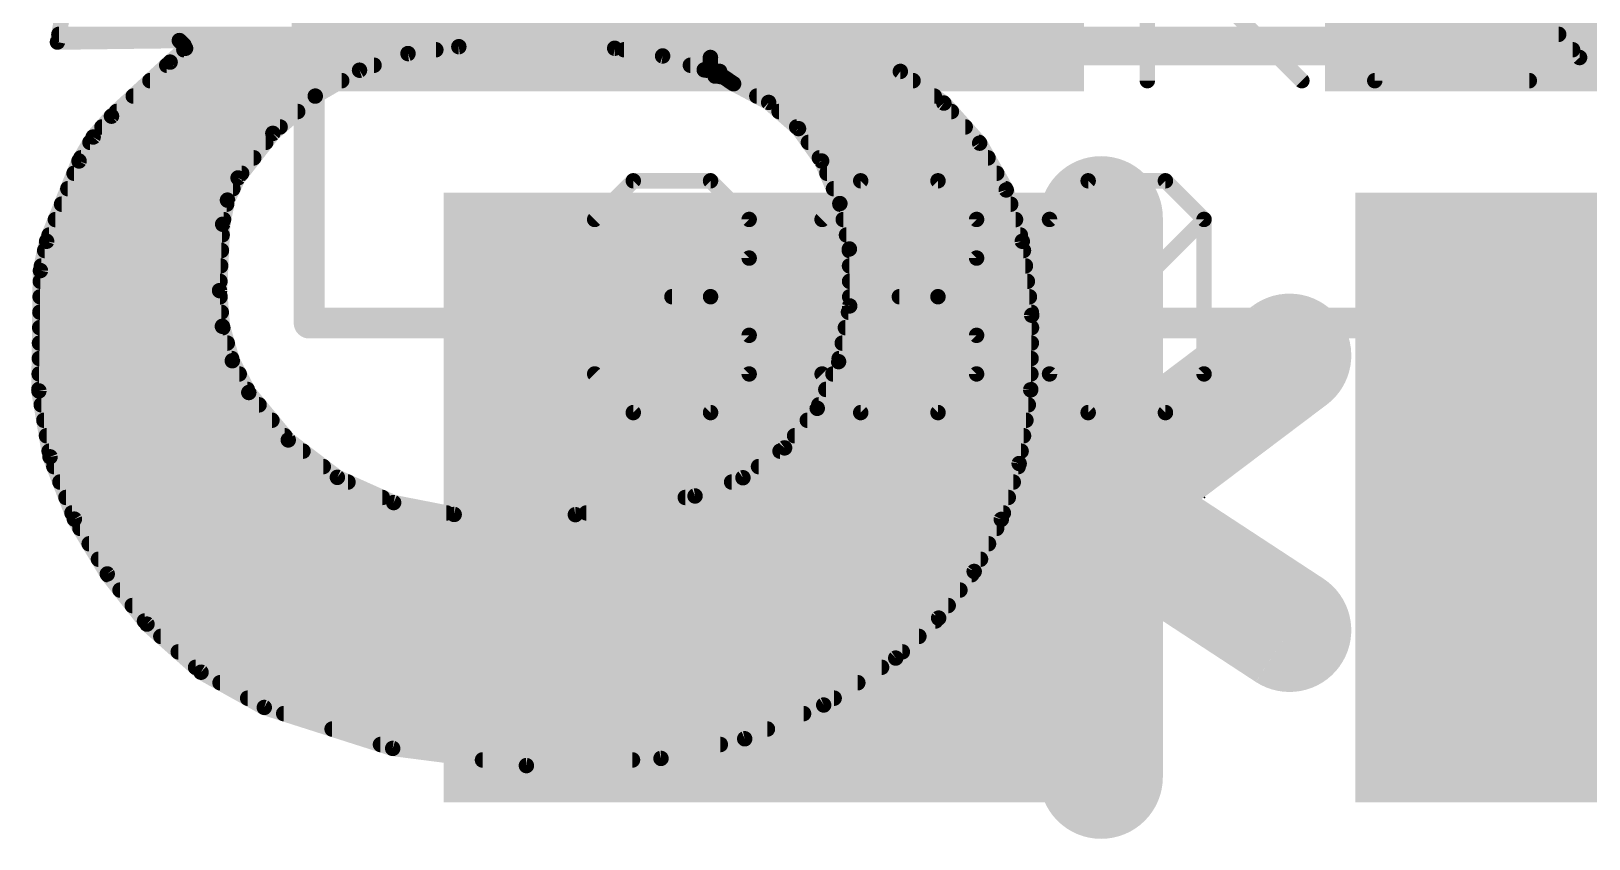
# Model space of a CAD drawing. Extents: x -26 to 81, y -15 to 33.
# Drawn here: x 6.96 to 9.522, y 23.568 to 24.897 of the extents above; entities that cross this region are included whole.
import ezdxf

# ---------------------------------------------------------------- set-up
doc = ezdxf.new("R2010")
doc.units = 0
for name, color, linetype in [('1', 12, 'CONTINUOUS'), ('21', 53, 'CONTINUOUS'), ('22', 53, 'CONTINUOUS'), ('23', 53, 'CONTINUOUS'), ('27', 253, 'CONTINUOUS'), ('29', 253, 'CONTINUOUS'), ('31', 253, 'CONTINUOUS'), ('39', 12, 'CONTINUOUS')]:
    doc.layers.add(name, color=color, linetype=linetype)

# ---------------------------------------------------------------- blocks, each defined once
blk = doc.blocks.new('RECT')
blk.add_solid([(-0.5, -0.5), (0.5, -0.5), (-0.5, 0.5), (0.5, 0.5)])

msp = doc.modelspace()

# ---------------------------------------------------------------- linework, layer by layer
at = {"layer": '1', "const_width": 0.254}
msp.add_lwpolyline([(9.74, 24.23), (9.64, 24.13)], dxfattribs=at)
at = {"layer": '1', "const_width": 0.127}
msp.add_lwpolyline([(9.5951, 24.1749, 1), (9.6849, 24.0851)], format="xyb", dxfattribs=at)
at = {"layer": '21', "const_width": 0.2032}
for points in [[(8.72, 24.59), (8.72, 24.13)], [(8.72, 24.13), (9.03, 24.3638)], [(8.72, 23.67), (8.72, 24.13)], [(8.7354, 24.1046), (9.03, 23.9116)]]:
    msp.add_lwpolyline(points, dxfattribs=at)
at = {"layer": '21', "const_width": 0.1016}
for points in [[(8.7708, 24.59, 1), (8.6692, 24.59)], [(9.0606, 24.3232, 1), (8.9994, 24.4044)], [(8.7708, 24.13, 1), (8.6692, 24.13)], [(8.6894, 24.1706, 1), (8.7506, 24.0894)], [(8.7632, 24.1471, 1), (8.7076, 24.0621)], [(8.6692, 24.13, 1), (8.7708, 24.13)], [(9.0022, 23.8691, 1), (9.0578, 23.9541)], [(8.6692, 23.67, 1), (8.7708, 23.67)]]:
    msp.add_lwpolyline(points, format="xyb", dxfattribs=at)
at = {"layer": '22', "const_width": 0.0254}
for points in [[(7.0764, 25.2679), (7.0028, 24.8793)], [(9.5072, 24.8539), (9.1338, 25.2679)], [(7.0028, 24.8793), (7.2034, 24.8818)], [(7.0052, 24.892), (9.4728, 24.892)], [(7.2034, 24.8818), (7.2111, 24.8742)], [(7.2111, 24.8742), (7.2136, 24.8691)], [(7.2136, 24.8691), (7.1882, 24.8463)], [(7.2108, 24.8666), (7.6254, 24.8666)], [(7.4998, 24.833), (7.5796, 24.8604)], [(7.5796, 24.8604), (7.6632, 24.8717)], [(7.6632, 24.8717), (7.9197, 24.8691)], [(7.9197, 24.8691), (7.9985, 24.8564)], [(7.9352, 24.8666), (9.4957, 24.8666)], [(7.9985, 24.8564), (8.067, 24.8336)], [(8.0772, 24.8412), (8.0772, 24.8539)], [(8.0772, 24.8539), (9.5072, 24.8539)], [(7.1882, 24.8463), (7.0917, 24.7574)], [(7.1827, 24.8412), (7.5237, 24.8412)], [(7.427, 24.7904), (7.4998, 24.833)], [(8.0442, 24.8412), (8.0772, 24.8412)], [(8.067, 24.8336), (8.0707, 24.8331)], [(8.0707, 24.8331), (8.0742, 24.8345)], [(8.0742, 24.8345), (8.0766, 24.8375)], [(8.0766, 24.8375), (8.0772, 24.8412)], [(8.0924, 24.831), (8.0848, 24.8234)], [(8.0848, 24.8234), (8.0899, 24.8234)], [(8.0899, 24.8234), (8.0996, 24.8214)], [(8.3896, 24.831), (8.0924, 24.831)], [(8.4612, 24.779), (8.3896, 24.831)], [(7.1551, 24.8158), (7.4705, 24.8158)], [(8.0996, 24.8214), (8.1077, 24.8158)], [(8.1077, 24.8158), (8.1153, 24.8107)], [(8.1077, 24.8158), (8.4105, 24.8158)], [(8.1153, 24.8107), (8.173, 24.78)], [(7.1275, 24.7904), (7.427, 24.7904)], [(7.3572, 24.729), (7.427, 24.7904)], [(8.1535, 24.7904), (8.4455, 24.7904)], [(8.173, 24.78), (8.2222, 24.7369)], [(8.5202, 24.713), (8.4612, 24.779)], [(7.0917, 24.7574), (7.0616, 24.723)], [(7.1, 24.765), (7.3981, 24.765)], [(8.1902, 24.765), (8.4737, 24.765)], [(7.0616, 24.723), (7.0383, 24.6837)], [(7.0761, 24.7396), (7.3692, 24.7396)], [(7.3, 24.6558), (7.3572, 24.729)], [(8.2191, 24.7396), (8.4964, 24.7396)], [(8.2222, 24.7369), (8.2601, 24.6837)], [(7.0563, 24.7142), (7.3456, 24.7142)], [(8.2384, 24.7142), (8.5191, 24.7142)], [(8.5639, 24.6361), (8.5202, 24.713)], [(7.0383, 24.6837), (6.985, 24.5516)], [(7.0413, 24.6888), (7.3258, 24.6888)], [(8.2565, 24.6888), (8.5339, 24.6888)], [(8.2601, 24.6837), (8.2901, 24.6136)], [(7.0301, 24.6634), (7.3059, 24.6634)], [(7.2825, 24.6193), (7.3, 24.6558)], [(8.2688, 24.6634), (8.5483, 24.6634)], [(7.0199, 24.638), (7.2915, 24.638)], [(7.2746, 24.5796), (7.2825, 24.6193)], [(8.2797, 24.638), (8.5628, 24.638)], [(8.5903, 24.5516), (8.5639, 24.6361)], [(7.0096, 24.6126), (7.2812, 24.6126)], [(8.2901, 24.6136), (8.3058, 24.5389)], [(8.2903, 24.6126), (8.5712, 24.6126)], [(6.9994, 24.5872), (7.2761, 24.5872)], [(7.2695, 24.4704), (7.2746, 24.5796)], [(8.2957, 24.5872), (8.5792, 24.5872)], [(6.985, 24.5516), (6.9748, 24.5034)], [(6.9891, 24.5618), (7.2738, 24.5618)], [(8.301, 24.5618), (8.5871, 24.5618)], [(8.6058, 24.4299), (8.5903, 24.5516)], [(6.9818, 24.5364), (7.2726, 24.5364)], [(8.3058, 24.5389), (8.3064, 24.4453)], [(8.3058, 24.5364), (8.5922, 24.5364)], [(6.9748, 24.5034), (6.9723, 24.3053)], [(6.9764, 24.511), (7.2714, 24.511)], [(8.306, 24.511), (8.5955, 24.511)], [(6.9746, 24.4856), (7.2702, 24.4856)], [(7.2742, 24.4117), (7.2695, 24.4704)], [(8.3061, 24.4856), (8.5987, 24.4856)], [(6.9743, 24.4602), (7.2703, 24.4602)], [(8.3064, 24.4453), (8.288, 24.3535)], [(8.3063, 24.4602), (8.602, 24.4602)], [(6.9739, 24.4348), (7.2724, 24.4348)], [(8.3043, 24.4348), (8.6052, 24.4348)], [(8.6041, 24.3072), (8.6058, 24.4299)], [(6.9736, 24.4094), (7.2749, 24.4094)], [(7.2905, 24.355), (7.2742, 24.4117)], [(8.2992, 24.4094), (8.6055, 24.4094)], [(6.9733, 24.384), (7.2822, 24.384)], [(8.2941, 24.384), (8.6052, 24.384)], [(6.973, 24.3586), (7.2895, 24.3586)], [(7.3177, 24.3027), (7.2905, 24.355)], [(8.288, 24.3535), (8.2529, 24.2768)], [(8.289, 24.3586), (8.6048, 24.3586)], [(6.9727, 24.3332), (7.3019, 24.3332)], [(8.2787, 24.3332), (8.6045, 24.3332)], [(6.9723, 24.3078), (7.3151, 24.3078)], [(6.9723, 24.3053), (6.9907, 24.1968)], [(7.3826, 24.2246), (7.3177, 24.3027)], [(8.2671, 24.3078), (8.6041, 24.3078)], [(8.5852, 24.1859), (8.6041, 24.3072)], [(6.9762, 24.2824), (7.3346, 24.2824)], [(8.2529, 24.2768), (8.1992, 24.2116)], [(8.2555, 24.2824), (8.6002, 24.2824)], [(6.9805, 24.257), (7.3557, 24.257)], [(8.2366, 24.257), (8.5963, 24.257)], [(6.9848, 24.2316), (7.3768, 24.2316)], [(7.4634, 24.1632), (7.3826, 24.2246)], [(8.1992, 24.2116), (8.1307, 24.1624)], [(8.2157, 24.2316), (8.5923, 24.2316)], [(6.9891, 24.2062), (7.4068, 24.2062)], [(6.9907, 24.1968), (7.0307, 24.0944)], [(8.1917, 24.2062), (8.5884, 24.2062)], [(8.5557, 24.094), (8.5852, 24.1859)], [(6.9969, 24.1808), (7.4402, 24.1808)], [(7.556, 24.1216), (7.4634, 24.1632)], [(8.1307, 24.1624), (8.0518, 24.1325)], [(8.1563, 24.1808), (8.5836, 24.1808)], [(7.0069, 24.1554), (7.4808, 24.1554)], [(8.0518, 24.1325), (7.8549, 24.1018)], [(8.1121, 24.1554), (8.5754, 24.1554)], [(7.0168, 24.13), (7.5374, 24.13)], [(7.0267, 24.1046), (7.6429, 24.1046)], [(7.6556, 24.1021), (7.556, 24.1216)], [(7.873, 24.1046), (8.5592, 24.1046)], [(8.0358, 24.13), (8.5673, 24.13)], [(7.0307, 24.0944), (7.0848, 24.0042)], [(7.0398, 24.0792), (8.548, 24.0792)], [(7.8549, 24.1018), (7.6556, 24.1021)], [(8.5111, 24.0084), (8.5557, 24.094)], [(7.055, 24.0538), (8.5348, 24.0538)], [(7.0703, 24.0284), (8.5216, 24.0284)], [(7.0848, 24.0042), (7.1501, 23.9217)], [(7.0857, 24.003), (8.507, 24.003)], [(8.4527, 23.9316), (8.5111, 24.0084)], [(7.1058, 23.9776), (8.4877, 23.9776)], [(7.1259, 23.9522), (8.4684, 23.9522)], [(7.1461, 23.9268), (8.4475, 23.9268)], [(8.382, 23.8658), (8.4527, 23.9316)], [(7.1501, 23.9217), (7.2391, 23.8426)], [(7.1729, 23.9014), (8.4202, 23.9014)], [(7.2015, 23.876), (8.393, 23.876)], [(7.2301, 23.8506), (8.3587, 23.8506)], [(8.2636, 23.7886), (8.382, 23.8658)], [(7.2391, 23.8426), (7.3431, 23.7846)], [(7.2703, 23.8252), (8.3197, 23.8252)], [(7.3158, 23.7998), (8.2807, 23.7998)], [(7.3431, 23.7846), (7.5544, 23.7172)], [(7.3751, 23.7744), (8.2304, 23.7744)], [(8.1335, 23.733), (8.2636, 23.7886)], [(7.4547, 23.749), (8.171, 23.749)], [(7.5343, 23.7236), (8.0935, 23.7236)], [(7.9959, 23.7007), (8.1335, 23.733)], [(7.5544, 23.7172), (7.7744, 23.6889)], [(7.7022, 23.6982), (7.9489, 23.6982)], [(7.7744, 23.6889), (7.9959, 23.7007)]]:
    msp.add_lwpolyline(points, dxfattribs=at)
at = {"layer": '22', "const_width": 0.0127}
for points in [[(7.0027, 24.8856, 1), (7.0029, 24.873)], [(6.9966, 24.8805, 1), (7.009, 24.8781)], [(7.0052, 24.8984, 1), (7.0052, 24.8856)], [(7.2079, 24.8863, 1), (7.1989, 24.8773)], [(7.2035, 24.8755, 1), (7.2033, 24.8881)], [(7.2168, 24.877, 1), (7.2054, 24.8714)], [(9.4728, 24.8856, 1), (9.4728, 24.8984)], [(7.2108, 24.873, 1), (7.2108, 24.8603)], [(7.2066, 24.8697, 1), (7.2156, 24.8787)], [(7.2079, 24.8663, 1), (7.2193, 24.8719)], [(7.2178, 24.8644, 1), (7.2094, 24.8738)], [(7.5787, 24.8667, 1), (7.5804, 24.8541)], [(7.5817, 24.8544, 1), (7.5775, 24.8664)], [(7.6254, 24.8603, 1), (7.6254, 24.873)], [(7.6633, 24.878, 1), (7.6631, 24.8654)], [(7.664, 24.8654, 1), (7.6624, 24.878)], [(7.9207, 24.8754, 1), (7.9187, 24.8628)], [(7.9196, 24.8628, 1), (7.9198, 24.8754)], [(7.9352, 24.873, 1), (7.9352, 24.8603)], [(8.0005, 24.8624, 1), (7.9965, 24.8504)], [(7.9975, 24.8501, 1), (7.9995, 24.8627)], [(8.0836, 24.8539, 1), (8.0709, 24.8539)], [(8.0772, 24.8603, 1), (8.0772, 24.8475)], [(9.4957, 24.8603, 1), (9.4957, 24.873)], [(9.5025, 24.8496, 1), (9.5119, 24.8582)], [(9.5072, 24.8475, 1), (9.5072, 24.8603)], [(7.1827, 24.8476, 1), (7.1827, 24.8348)], [(7.184, 24.851, 1), (7.1924, 24.8416)], [(7.1925, 24.8416, 1), (7.1839, 24.851)], [(7.4978, 24.839, 1), (7.5019, 24.827)], [(7.503, 24.8275, 1), (7.4966, 24.8385)], [(7.5237, 24.8348, 1), (7.5237, 24.8476)], [(8.0442, 24.8476, 1), (8.0442, 24.8348)], [(8.0678, 24.8399, 1), (8.0662, 24.8273)], [(8.0684, 24.839, 1), (8.0731, 24.8272)], [(8.065, 24.8276, 1), (8.069, 24.8396)], [(8.0693, 24.8385, 1), (8.0792, 24.8306)], [(8.0699, 24.8268, 1), (8.0716, 24.8394)], [(8.0703, 24.8385, 1), (8.0829, 24.8365)], [(8.0709, 24.8412, 1), (8.0836, 24.8412)], [(8.0835, 24.8402, 1), (8.0709, 24.8422)], [(8.0816, 24.8335, 1), (8.0716, 24.8414)], [(8.0766, 24.8286, 1), (8.0719, 24.8404)], [(8.0772, 24.8348, 1), (8.0772, 24.8476)], [(8.0848, 24.8298, 1), (8.0848, 24.817)], [(8.0912, 24.8296, 1), (8.0886, 24.8172)], [(8.0924, 24.8374, 1), (8.0924, 24.8246)], [(8.0969, 24.8265, 1), (8.0879, 24.8355)], [(8.0899, 24.817, 1), (8.0899, 24.8298)], [(8.3933, 24.8361, 1), (8.3859, 24.8259)], [(8.3896, 24.8246, 1), (8.3896, 24.8374)], [(7.1551, 24.8222, 1), (7.1551, 24.8094)], [(7.4705, 24.8094, 1), (7.4705, 24.8222)], [(8.0803, 24.8279, 1), (8.0893, 24.8189)], [(8.1032, 24.8266, 1), (8.096, 24.8162)], [(8.0983, 24.8152, 1), (8.1008, 24.8276)], [(8.1112, 24.8211, 1), (8.1042, 24.8105)], [(8.1077, 24.8222, 1), (8.1077, 24.8094)], [(8.1041, 24.8106, 1), (8.1113, 24.821)], [(8.1183, 24.8163, 1), (8.1123, 24.8051)], [(8.1118, 24.8054, 1), (8.1188, 24.816)], [(8.4105, 24.8094, 1), (8.4105, 24.8222)], [(7.1275, 24.7968, 1), (7.1275, 24.7841)], [(7.4238, 24.7959, 1), (7.4302, 24.7849)], [(7.4312, 24.7856, 1), (7.4228, 24.7952)], [(7.427, 24.7841, 1), (7.427, 24.7968)], [(8.1535, 24.7968, 1), (8.1535, 24.7841)], [(8.1772, 24.7848, 1), (8.1688, 24.7753)], [(8.17, 24.7744, 1), (8.176, 24.7856)], [(8.4455, 24.7841, 1), (8.4455, 24.7968)], [(8.4659, 24.7832, 1), (8.4565, 24.7747)], [(8.4575, 24.7738, 1), (8.4649, 24.7841)], [(7.0874, 24.7621, 1), (7.096, 24.7527)], [(7.0965, 24.7532, 1), (7.0869, 24.7616)], [(7.1, 24.7714, 1), (7.1, 24.7586)], [(7.3981, 24.7586, 1), (7.3981, 24.7714)], [(8.1902, 24.7714, 1), (8.1902, 24.7586)], [(8.4737, 24.7586, 1), (8.4737, 24.7714)], [(7.0568, 24.7272, 1), (7.0663, 24.7189)], [(7.067, 24.7198, 1), (7.0561, 24.7263)], [(7.0761, 24.746, 1), (7.0761, 24.7333)], [(7.353, 24.7338, 1), (7.3614, 24.7243)], [(7.3622, 24.7251, 1), (7.3522, 24.733)], [(7.3692, 24.7333, 1), (7.3692, 24.746)], [(8.2191, 24.746, 1), (8.2191, 24.7333)], [(8.2273, 24.7406, 1), (8.217, 24.7332)], [(8.218, 24.7322, 1), (8.2263, 24.7417)], [(8.4964, 24.7333, 1), (8.4964, 24.746)], [(7.0563, 24.7206, 1), (7.0563, 24.7079)], [(7.3456, 24.7079, 1), (7.3456, 24.7206)], [(8.2384, 24.7206, 1), (8.2384, 24.7079)], [(8.5257, 24.7161, 1), (8.5146, 24.7099)], [(8.5154, 24.7088, 1), (8.5249, 24.7172)], [(8.5191, 24.7079, 1), (8.5191, 24.7206)], [(7.0328, 24.6869, 1), (7.0438, 24.6805)], [(7.0442, 24.6813, 1), (7.0324, 24.6861)], [(7.0413, 24.6952, 1), (7.0413, 24.6824)], [(7.3258, 24.6824, 1), (7.3258, 24.6952)], [(8.2565, 24.6952, 1), (8.2565, 24.6824)], [(8.2659, 24.6862, 1), (8.2543, 24.6812)], [(8.2549, 24.68, 1), (8.2653, 24.6874)], [(8.5339, 24.6824, 1), (8.5339, 24.6952)], [(7.0301, 24.6698, 1), (7.0301, 24.6571)], [(7.295, 24.6597, 1), (7.305, 24.6519)], [(7.3057, 24.6531, 1), (7.2943, 24.6585)], [(7.3059, 24.6571, 1), (7.3059, 24.6698)], [(8.2688, 24.6698, 1), (8.2688, 24.6571)], [(8.5483, 24.6571, 1), (8.5483, 24.6698)], [(7.0199, 24.6444, 1), (7.0199, 24.6317)], [(7.2888, 24.618, 1), (7.2763, 24.6205)], [(7.2915, 24.6317, 1), (7.2915, 24.6444)], [(8.2797, 24.6444, 1), (8.2797, 24.6317)], [(8.5699, 24.6379, 1), (8.5578, 24.6342)], [(8.5583, 24.6329, 1), (8.5694, 24.6392)], [(8.5628, 24.6317, 1), (8.5628, 24.6444)], [(7.0096, 24.619, 1), (7.0096, 24.6062)], [(7.2768, 24.622, 1), (7.2883, 24.6165)], [(7.2812, 24.6062, 1), (7.2812, 24.619)], [(8.2963, 24.6149, 1), (8.2839, 24.6123)], [(8.2903, 24.619, 1), (8.2903, 24.6062)], [(8.2843, 24.6111, 1), (8.296, 24.6161)], [(8.5712, 24.6062, 1), (8.5712, 24.619)], [(6.9994, 24.5936, 1), (6.9994, 24.5809)], [(7.2809, 24.5793, 1), (7.2683, 24.5799)], [(7.2684, 24.5808, 1), (7.2808, 24.5784)], [(7.2761, 24.5809, 1), (7.2761, 24.5936)], [(8.2957, 24.5936, 1), (8.2957, 24.5809)], [(8.5792, 24.5809, 1), (8.5792, 24.5936)], [(6.9791, 24.554, 1), (6.9909, 24.5492)], [(6.9912, 24.5503, 1), (6.9788, 24.5529)], [(6.9891, 24.5682, 1), (6.9891, 24.5555)], [(7.2738, 24.5555, 1), (7.2738, 24.5682)], [(8.301, 24.5682, 1), (8.301, 24.5555)], [(8.5966, 24.5524, 1), (8.584, 24.5508)], [(8.5842, 24.5497, 1), (8.5964, 24.5535)], [(8.5871, 24.5555, 1), (8.5871, 24.5682)], [(6.9818, 24.5428, 1), (6.9818, 24.53)], [(7.2726, 24.53, 1), (7.2726, 24.5428)], [(8.3058, 24.5428, 1), (8.3058, 24.53)], [(8.3121, 24.5389, 1), (8.2995, 24.5389)], [(8.2996, 24.5376, 1), (8.312, 24.5402)], [(8.5922, 24.53, 1), (8.5922, 24.5428)], [(6.9686, 24.5047, 1), (6.981, 24.5021)], [(6.9811, 24.5033, 1), (6.9685, 24.5035)], [(6.9764, 24.5174, 1), (6.9764, 24.5047)], [(7.2714, 24.5047, 1), (7.2714, 24.5174)], [(8.306, 24.5174, 1), (8.306, 24.5047)], [(8.5955, 24.5047, 1), (8.5955, 24.5174)], [(6.9746, 24.492, 1), (6.9746, 24.4793)], [(7.2758, 24.4709, 1), (7.2632, 24.4699)], [(7.2632, 24.4707, 1), (7.2758, 24.4701)], [(7.2702, 24.4793, 1), (7.2702, 24.492)], [(8.3061, 24.492, 1), (8.3061, 24.4793)], [(8.5987, 24.4793, 1), (8.5987, 24.492)], [(6.9743, 24.4666, 1), (6.9743, 24.4538)], [(7.2703, 24.4538, 1), (7.2703, 24.4666)], [(8.3063, 24.4666, 1), (8.3063, 24.4538)], [(8.3, 24.4452, 1), (8.3127, 24.4453)], [(8.3126, 24.444, 1), (8.3002, 24.4465)], [(8.602, 24.4538, 1), (8.602, 24.4666)], [(6.9739, 24.4412, 1), (6.9739, 24.4285)], [(7.2724, 24.4285, 1), (7.2724, 24.4412)], [(8.3043, 24.4412, 1), (8.3043, 24.4285)], [(8.6122, 24.4298, 1), (8.5995, 24.43)], [(8.5995, 24.4291, 1), (8.6121, 24.4307)], [(8.6052, 24.4285, 1), (8.6052, 24.4412)], [(6.9736, 24.4158, 1), (6.9736, 24.4031)], [(7.2803, 24.4134, 1), (7.2681, 24.4099)], [(7.2679, 24.4111, 1), (7.2806, 24.4122)], [(7.2749, 24.4031, 1), (7.2749, 24.4158)], [(8.2992, 24.4158, 1), (8.2992, 24.4031)], [(8.6055, 24.4031, 1), (8.6055, 24.4158)], [(6.9733, 24.3904, 1), (6.9733, 24.3776)], [(7.2822, 24.3776, 1), (7.2822, 24.3904)], [(8.2941, 24.3904, 1), (8.2941, 24.3776)], [(8.6052, 24.3776, 1), (8.6052, 24.3904)], [(6.973, 24.365, 1), (6.973, 24.3523)], [(7.2962, 24.3579, 1), (7.2849, 24.3521)], [(7.2844, 24.3532, 1), (7.2966, 24.3568)], [(7.2895, 24.3523, 1), (7.2895, 24.365)], [(8.2818, 24.3547, 1), (8.2942, 24.3523)], [(8.2938, 24.3509, 1), (8.2822, 24.3561)], [(8.289, 24.365, 1), (8.289, 24.3523)], [(8.6048, 24.3523, 1), (8.6048, 24.365)], [(6.9727, 24.3396, 1), (6.9727, 24.3269)], [(7.3019, 24.3269, 1), (7.3019, 24.3396)], [(8.2787, 24.3396, 1), (8.2787, 24.3269)], [(8.6045, 24.3269, 1), (8.6045, 24.3396)], [(6.9723, 24.3142, 1), (6.9723, 24.3014)], [(6.9786, 24.3064, 1), (6.966, 24.3042)], [(6.966, 24.3054, 1), (6.9786, 24.3052)], [(7.3226, 24.3068, 1), (7.3128, 24.2986)], [(7.3121, 24.2998, 1), (7.3233, 24.3056)], [(7.3151, 24.3014, 1), (7.3151, 24.3142)], [(8.2671, 24.3142, 1), (8.2671, 24.3014)], [(8.5978, 24.3072, 1), (8.6105, 24.3071)], [(8.6104, 24.3062, 1), (8.5978, 24.3081)], [(8.6041, 24.3014, 1), (8.6041, 24.3142)], [(6.9762, 24.2888, 1), (6.9762, 24.2761)], [(7.3346, 24.2761, 1), (7.3346, 24.2888)], [(8.2471, 24.2794, 1), (8.2587, 24.2741)], [(8.2578, 24.2727, 1), (8.248, 24.2808)], [(8.2555, 24.2888, 1), (8.2555, 24.2761)], [(8.6002, 24.2761, 1), (8.6002, 24.2888)], [(6.9805, 24.2634, 1), (6.9805, 24.2507)], [(7.3557, 24.2507, 1), (7.3557, 24.2634)], [(8.2366, 24.2634, 1), (8.2366, 24.2507)], [(8.5963, 24.2507, 1), (8.5963, 24.2634)], [(6.9848, 24.238, 1), (6.9848, 24.2252)], [(7.3864, 24.2297, 1), (7.3787, 24.2196)], [(7.3768, 24.2252, 1), (7.3768, 24.238)], [(7.3777, 24.2206, 1), (7.3874, 24.2287)], [(8.1943, 24.2157, 1), (8.2041, 24.2076)], [(8.2029, 24.2065, 1), (8.1955, 24.2168)], [(8.2157, 24.238, 1), (8.2157, 24.2252)], [(8.5923, 24.2252, 1), (8.5923, 24.238)], [(6.9891, 24.2126, 1), (6.9891, 24.1999)], [(6.9966, 24.1992, 1), (6.9847, 24.1945)], [(6.9844, 24.1958, 1), (6.9969, 24.1979)], [(7.4068, 24.1999, 1), (7.4068, 24.2126)], [(8.1917, 24.2126, 1), (8.1917, 24.1999)], [(8.5912, 24.184, 1), (8.5792, 24.1878)], [(8.5884, 24.1999, 1), (8.5884, 24.2126)], [(6.9969, 24.1872, 1), (6.9969, 24.1745)], [(7.4402, 24.1745, 1), (7.4402, 24.1872)], [(7.466, 24.169, 1), (7.4608, 24.1574)], [(7.4595, 24.1581, 1), (7.4672, 24.1683)], [(8.127, 24.1676, 1), (8.1344, 24.1573)], [(8.1329, 24.1565, 1), (8.1284, 24.1684)], [(8.1563, 24.1872, 1), (8.1563, 24.1745)], [(8.5789, 24.1869, 1), (8.5915, 24.1849)], [(8.5836, 24.1745, 1), (8.5836, 24.1872)], [(7.0069, 24.1618, 1), (7.0069, 24.149)], [(7.4808, 24.149, 1), (7.4808, 24.1618)], [(8.0495, 24.1384, 1), (8.0541, 24.1266)], [(8.0528, 24.1262, 1), (8.0508, 24.1388)], [(8.1121, 24.1618, 1), (8.1121, 24.149)], [(8.5754, 24.149, 1), (8.5754, 24.1618)], [(7.0168, 24.1364, 1), (7.0168, 24.1237)], [(7.0267, 24.111, 1), (7.0267, 24.0983)], [(7.5374, 24.1237, 1), (7.5374, 24.1364)], [(7.5572, 24.1279, 1), (7.5548, 24.1154)], [(7.5534, 24.1159, 1), (7.5586, 24.1274)], [(7.6429, 24.0983, 1), (7.6429, 24.111)], [(7.873, 24.111, 1), (7.873, 24.0983)], [(8.0358, 24.1364, 1), (8.0358, 24.1237)], [(8.5592, 24.0983, 1), (8.5592, 24.111)], [(8.5673, 24.1237, 1), (8.5673, 24.1364)], [(7.0361, 24.0977, 1), (7.0253, 24.0911)], [(7.0248, 24.0921, 1), (7.0366, 24.0967)], [(7.0398, 24.0856, 1), (7.0398, 24.0728)], [(7.6556, 24.1084, 1), (7.6556, 24.0958)], [(7.6544, 24.0959, 1), (7.6568, 24.1083)], [(7.8539, 24.108, 1), (7.8559, 24.0955)], [(7.8549, 24.0954, 1), (7.8549, 24.1081)], [(8.548, 24.0728, 1), (8.548, 24.0856)], [(8.5497, 24.0959, 1), (8.5618, 24.092)], [(8.5614, 24.091, 1), (8.5501, 24.0969)], [(7.055, 24.0602, 1), (7.055, 24.0475)], [(8.5348, 24.0475, 1), (8.5348, 24.0602)], [(7.0703, 24.0348, 1), (7.0703, 24.0221)], [(8.5216, 24.0221, 1), (8.5216, 24.0348)], [(7.0898, 24.0081, 1), (7.0798, 24.0002)], [(7.0857, 24.0094, 1), (7.0857, 23.9966)], [(8.5055, 24.0113, 1), (8.5168, 24.0054)], [(8.5162, 24.0045, 1), (8.5061, 24.0122)], [(8.507, 23.9966, 1), (8.507, 24.0094)], [(7.0793, 24.0009, 1), (7.0902, 24.0074)], [(7.1058, 23.984, 1), (7.1058, 23.9713)], [(8.4877, 23.9713, 1), (8.4877, 23.984)], [(7.1259, 23.9586, 1), (7.1259, 23.9459)], [(8.4684, 23.9459, 1), (8.4684, 23.9586)], [(7.1461, 23.9332, 1), (7.1461, 23.9204)], [(8.4476, 23.9354, 1), (8.4577, 23.9277)], [(8.4475, 23.9204, 1), (8.4475, 23.9332)], [(8.457, 23.9269, 1), (8.4483, 23.9362)], [(7.1543, 23.9264, 1), (7.1459, 23.917)], [(7.1451, 23.9178, 1), (7.1551, 23.9256)], [(7.1729, 23.9078, 1), (7.1729, 23.8951)], [(8.4202, 23.8951, 1), (8.4202, 23.9078)], [(7.2015, 23.8824, 1), (7.2015, 23.8697)], [(8.393, 23.8697, 1), (8.393, 23.8824)], [(7.2301, 23.857, 1), (7.2301, 23.8442)], [(8.3587, 23.8442, 1), (8.3587, 23.857)], [(8.3777, 23.8704, 1), (8.3863, 23.8612)], [(8.3855, 23.8605, 1), (8.3785, 23.8711)], [(7.2422, 23.8481, 1), (7.236, 23.837)], [(7.2349, 23.8378, 1), (7.2433, 23.8473)], [(7.2703, 23.8316, 1), (7.2703, 23.8189)], [(8.3197, 23.8189, 1), (8.3197, 23.8316)], [(7.3158, 23.8062, 1), (7.3158, 23.7934)], [(8.2807, 23.7934, 1), (8.2807, 23.8062)], [(7.345, 23.7906, 1), (7.3412, 23.7786)], [(7.34, 23.7791, 1), (7.3462, 23.7901)], [(7.3751, 23.7808, 1), (7.3751, 23.768)], [(8.2304, 23.768, 1), (8.2304, 23.7808)], [(8.2601, 23.7939, 1), (8.267, 23.7833)], [(8.266, 23.7828, 1), (8.2611, 23.7944)], [(7.4547, 23.7554, 1), (7.4547, 23.7427)], [(8.171, 23.7427, 1), (8.171, 23.7554)], [(7.5343, 23.73, 1), (7.5343, 23.7172)], [(8.0935, 23.7172, 1), (8.0935, 23.73)], [(8.1311, 23.7388, 1), (8.136, 23.7272)], [(8.135, 23.7268, 1), (8.1321, 23.7392)], [(7.5552, 23.7235, 1), (7.5536, 23.7109)], [(7.5525, 23.7111, 1), (7.5563, 23.7232)], [(7.7022, 23.7046, 1), (7.7022, 23.6918)], [(7.9489, 23.6918, 1), (7.9489, 23.7046)], [(7.9944, 23.7069, 1), (7.9974, 23.6945)], [(7.9962, 23.6944, 1), (7.9956, 23.707)], [(7.7741, 23.6953, 1), (7.7747, 23.6826)], [(7.7736, 23.6826, 1), (7.7752, 23.6952)]]:
    msp.add_lwpolyline(points, format="xyb", dxfattribs=at)
at = {"layer": '23'}
msp.add_point((8.89, 24.13), dxfattribs=at)
at = {"layer": '27', "const_width": 0.0254}
for points in [[(8.7961, 24.8158), (8.7961, 25.1971)], [(9.1703, 25.1971), (9.1703, 24.8158)], [(8.9232, 24.9429), (9.0503, 24.8158)], [(9.1703, 24.8158), (9.4245, 24.8158)], [(7.8867, 24.5875), (7.9503, 24.651)], [(7.9503, 24.651), (8.0774, 24.651)], [(8.0774, 24.651), (8.1409, 24.5875)], [(8.2609, 24.5875), (8.3245, 24.651)], [(8.3245, 24.651), (8.4516, 24.651)], [(8.4516, 24.651), (8.5151, 24.5875)], [(8.6351, 24.5875), (8.6987, 24.651)], [(8.6987, 24.651), (8.8258, 24.651)], [(8.8258, 24.651), (8.8893, 24.5875)], [(8.1409, 24.5875), (8.1409, 24.5239)], [(8.5151, 24.5875), (8.5151, 24.5239)], [(8.6351, 24.3333), (8.6351, 24.5875)], [(8.6351, 24.3333), (8.8893, 24.5875)], [(8.8893, 24.5875), (8.8893, 24.3333)], [(8.1409, 24.5239), (8.0774, 24.4604)], [(8.5151, 24.5239), (8.4516, 24.4604)], [(8.0774, 24.4604), (8.0138, 24.4604)], [(8.0774, 24.4604), (8.1409, 24.3968)], [(8.4516, 24.4604), (8.388, 24.4604)], [(8.4516, 24.4604), (8.5151, 24.3968)], [(8.1409, 24.3968), (8.1409, 24.3333)], [(8.5151, 24.3968), (8.5151, 24.3333)], [(7.9503, 24.2697), (7.8867, 24.3333)], [(8.1409, 24.3333), (8.0774, 24.2697)], [(8.3245, 24.2697), (8.2609, 24.3333)], [(8.5151, 24.3333), (8.4516, 24.2697)], [(8.6987, 24.2697), (8.6351, 24.3333)], [(8.8893, 24.3333), (8.8258, 24.2697)], [(8.0774, 24.2697), (7.9503, 24.2697)], [(8.4516, 24.2697), (8.3245, 24.2697)], [(8.8258, 24.2697), (8.6987, 24.2697)]]:
    msp.add_lwpolyline(points, dxfattribs=at)
at = {"layer": '27', "const_width": 0.0127}
for points in [[(8.7897, 24.8158, 1), (8.8024, 24.8158)], [(9.0458, 24.8113, 1), (9.0548, 24.8203)], [(9.1639, 24.8158, 1), (9.1766, 24.8158)], [(9.1703, 24.8222, 1), (9.1703, 24.8094)], [(9.4245, 24.8094, 1), (9.4245, 24.8222)], [(7.9503, 24.6574, 1), (7.9503, 24.6447)], [(7.9547, 24.6465, 1), (7.9458, 24.6555)], [(8.0819, 24.6555, 1), (8.0729, 24.6465)], [(8.0774, 24.6447, 1), (8.0774, 24.6574)], [(8.3245, 24.6574, 1), (8.3245, 24.6447)], [(8.3289, 24.6465, 1), (8.32, 24.6555)], [(8.4561, 24.6555, 1), (8.4471, 24.6465)], [(8.4516, 24.6447, 1), (8.4516, 24.6574)], [(8.6987, 24.6574, 1), (8.6987, 24.6447)], [(8.7032, 24.6465, 1), (8.6942, 24.6555)], [(8.8303, 24.6555, 1), (8.8213, 24.6465)], [(8.8258, 24.6447, 1), (8.8258, 24.6574)], [(7.8822, 24.592, 1), (7.8912, 24.583)], [(8.1473, 24.5875, 1), (8.1346, 24.5875)], [(8.1364, 24.583, 1), (8.1454, 24.592)], [(8.2564, 24.592, 1), (8.2654, 24.583)], [(8.5215, 24.5875, 1), (8.5088, 24.5875)], [(8.5106, 24.583, 1), (8.5196, 24.592)], [(8.6415, 24.5875, 1), (8.6288, 24.5875)], [(8.6306, 24.592, 1), (8.6396, 24.583)], [(8.8957, 24.5875, 1), (8.883, 24.5875)], [(8.8938, 24.583, 1), (8.8848, 24.592)], [(8.8848, 24.583, 1), (8.8938, 24.592)], [(8.1346, 24.5239, 1), (8.1473, 24.5239)], [(8.1454, 24.5194, 1), (8.1364, 24.5284)], [(8.5088, 24.5239, 1), (8.5215, 24.5239)], [(8.5196, 24.5194, 1), (8.5106, 24.5284)], [(8.0138, 24.4667, 1), (8.0138, 24.454)], [(8.0819, 24.4649, 1), (8.0729, 24.4559)], [(8.0729, 24.4649, 1), (8.0819, 24.4559)], [(8.0774, 24.454, 1), (8.0774, 24.4667)], [(8.388, 24.4667, 1), (8.388, 24.454)], [(8.4561, 24.4649, 1), (8.4471, 24.4559)], [(8.4471, 24.4649, 1), (8.4561, 24.4559)], [(8.4516, 24.454, 1), (8.4516, 24.4667)], [(8.1473, 24.3968, 1), (8.1346, 24.3968)], [(8.1364, 24.3923, 1), (8.1454, 24.4013)], [(8.5215, 24.3968, 1), (8.5088, 24.3968)], [(8.5106, 24.3923, 1), (8.5196, 24.4013)], [(7.8912, 24.3377, 1), (7.8822, 24.3288)], [(8.1346, 24.3333, 1), (8.1473, 24.3333)], [(8.1454, 24.3288, 1), (8.1364, 24.3377)], [(8.2654, 24.3377, 1), (8.2564, 24.3288)], [(8.5088, 24.3333, 1), (8.5215, 24.3333)], [(8.5196, 24.3288, 1), (8.5106, 24.3377)], [(8.6396, 24.3377, 1), (8.6306, 24.3288)], [(8.6306, 24.3377, 1), (8.6396, 24.3288)], [(8.6288, 24.3333, 1), (8.6415, 24.3333)], [(8.883, 24.3333, 1), (8.8957, 24.3333)], [(8.8938, 24.3288, 1), (8.8848, 24.3377)], [(7.9503, 24.2761, 1), (7.9503, 24.2633)], [(7.9458, 24.2652, 1), (7.9547, 24.2742)], [(8.0729, 24.2742, 1), (8.0819, 24.2652)], [(8.0774, 24.2633, 1), (8.0774, 24.2761)], [(8.3245, 24.2761, 1), (8.3245, 24.2633)], [(8.32, 24.2652, 1), (8.3289, 24.2742)], [(8.4471, 24.2742, 1), (8.4561, 24.2652)], [(8.4516, 24.2633, 1), (8.4516, 24.2761)], [(8.6987, 24.2761, 1), (8.6987, 24.2633)], [(8.6942, 24.2652, 1), (8.7032, 24.2742)], [(8.8213, 24.2742, 1), (8.8303, 24.2652)], [(8.8258, 24.2633, 1), (8.8258, 24.2761)]]:
    msp.add_lwpolyline(points, format="xyb", dxfattribs=at)
at = {"layer": '39', "const_width": 0.0508}
for points in [[(7.417, 24.417), (7.417, 26.383)], [(10.363, 24.417), (7.417, 24.417)]]:
    msp.add_lwpolyline(points, dxfattribs=at)
at = {"layer": '39', "const_width": 0.0254}
for points in [[(7.417, 24.4297, 1), (7.417, 24.4043)], [(7.4043, 24.417, 1), (7.4297, 24.417)]]:
    msp.add_lwpolyline(points, format="xyb", dxfattribs=at)

# ---------------------------------------------------------------- block references
at = {"layer": '1', "xscale": 0.8, "yscale": 0.8, "rotation": 90}
for p in [(8.14, 24.13), (9.64, 24.13)]:
    msp.add_blockref('RECT', p, dxfattribs=at)
at = {"layer": '29', "xscale": 1.3032, "yscale": 1.2032}
for p in [(8.04, 25.4), (9.74, 25.4)]:
    msp.add_blockref('RECT', p, dxfattribs=at)
at = {"layer": '29', "xscale": 1.0032, "yscale": 1.0032, "rotation": 90}
for p in [(8.14, 24.13), (9.64, 24.13)]:
    msp.add_blockref('RECT', p, dxfattribs=at)
at = {"layer": '31', "xscale": 0.8, "yscale": 0.8, "rotation": 90}
for p in [(8.14, 24.13), (9.64, 24.13)]:
    msp.add_blockref('RECT', p, dxfattribs=at)

doc.saveas('drawing.dxf')
